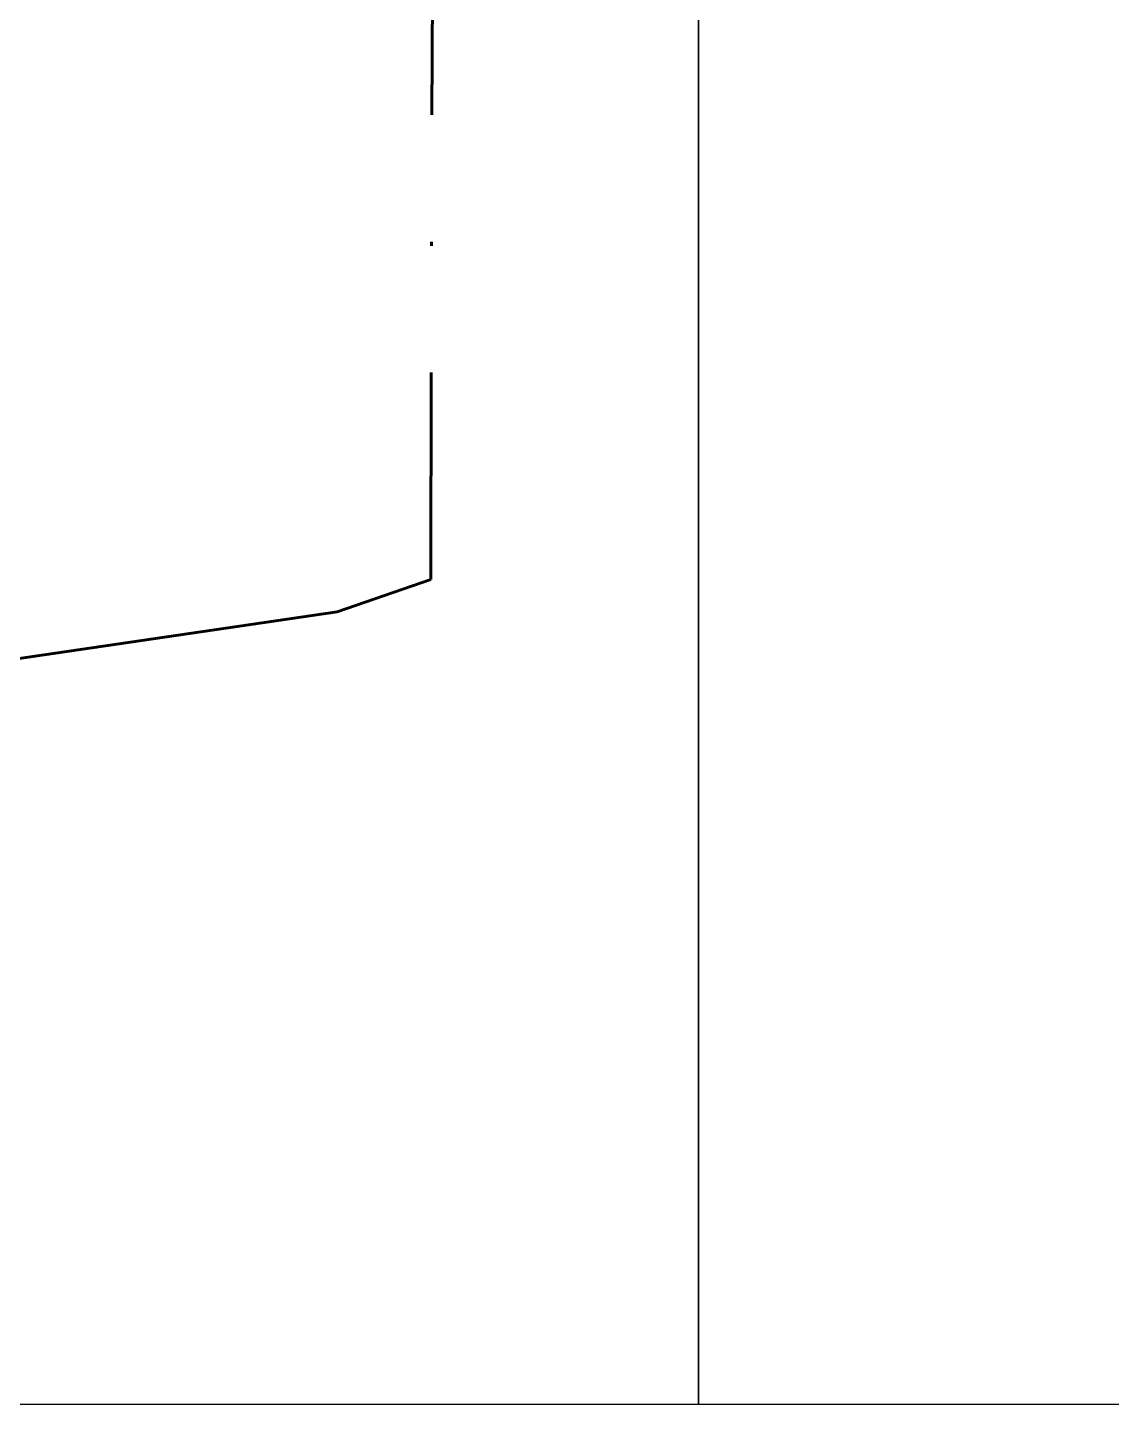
# Model space of a CAD drawing. Header units: metres. Extents: x -353 to 1688, y -477 to 135.
# Drawn here: x -220.26 to -194.6, y -477.21 to -444.62 of the extents above; entities that cross this region are included whole.
import ezdxf

# ---------------------------------------------------------------- set-up
doc = ezdxf.new("R2010")
doc.units = ezdxf.units.M
doc.header["$MEASUREMENT"] = 0
doc.linetypes.add('ACAD_ISO04W100', pattern=[30, 24, -3, 0, -3])
doc.layers.add('DIMENSION', color=240, linetype='Continuous', lineweight=40)
doc.layers.add('SITE BOUNDARY', color=6, linetype='ACAD_ISO04W100', lineweight=60)

# ---------------------------------------------------------------- blocks, each defined once
blk = doc.blocks.new('A$C6de16e20')
at = {"layer": 'Defpoints'}
blk.add_lwpolyline([(0, 0), (-74.25, 0), (-74.25, 105), (0, 105)], close=True, dxfattribs=at)

msp = doc.modelspace()

# ---------------------------------------------------------------- linework, layer by layer
at = {"layer": 'Defpoints'}
for points in [[(-204.37823, -477.20867), (-278.62823, -477.20867), (-278.62823, -372.20867), (-204.37823, -372.20867)], [(-130.12823, -477.20867), (-204.37823, -477.20867), (-204.37823, -372.20867), (-130.12823, -372.20867)]]:
    msp.add_lwpolyline(points, close=True, dxfattribs=at)
at = {"layer": 'SITE BOUNDARY'}
for p, q in [((-210.53356, -392.58858), (-210.71701, -457.68218)), ((-210.71701, -457.68218), (-212.92777, -458.44822)), ((-212.92777, -458.44822), (-236.41982, -461.90326))]:
    msp.add_line(p, q, dxfattribs=at)

# ---------------------------------------------------------------- block references
at = {"layer": 'DIMENSION'}
msp.add_blockref('A$C6de16e20', (-130.12823, -477.20867), dxfattribs=at)

doc.saveas('drawing.dxf')
